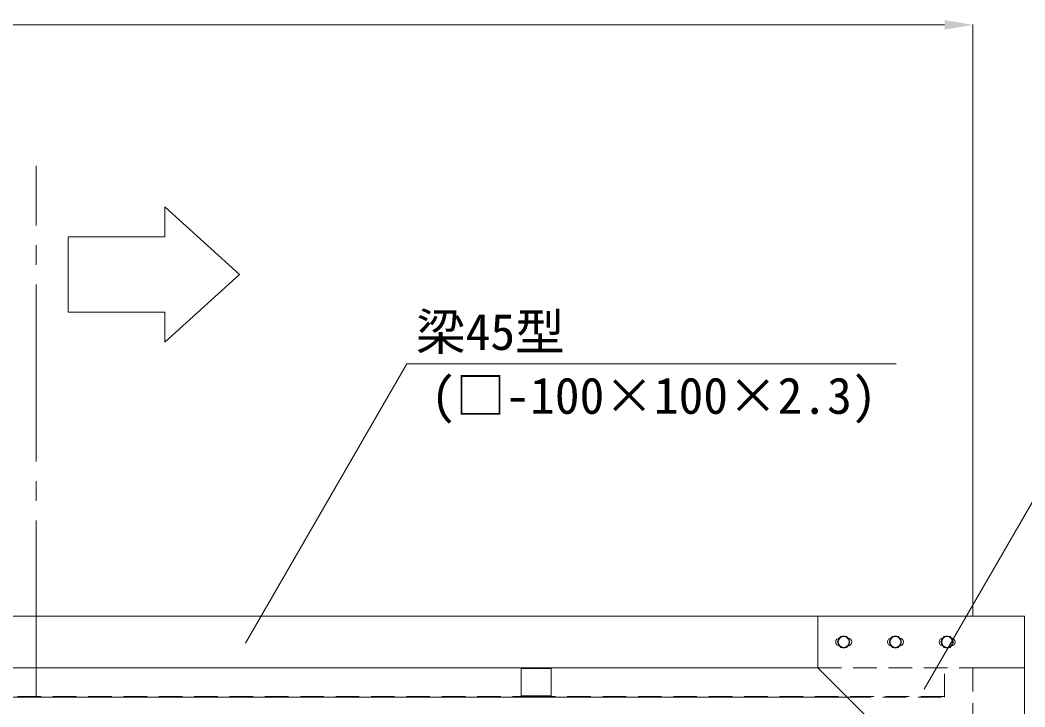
# Model space of a CAD drawing. Units: millimetres, scale not verified. Extents: x -69980 to -49855, y -14438 to 14438.
# Drawn here: x -62873 to -60930, y -6951 to -5623 of the extents above; entities that cross this region are included whole.
import ezdxf
from ezdxf.enums import TextEntityAlignment as Align

# ---------------------------------------------------------------- set-up
doc = ezdxf.new("R2010")
doc.units = ezdxf.units.MM
doc.header["$LTSCALE"] = 38
doc.linetypes.add('CHAIN2', pattern=[12, 9, -1, 1, -1])
doc.linetypes.add('DASHED1', pattern=[1.8, 1.2, -0.6])
for name, color, linetype, lineweight in [('0-6_ﾎﾞﾙﾄ類', 2, 'Continuous', 18), ('0-B_寸法', 3, 'Continuous', 18), ('1-2_通芯', 1, 'CHAIN2', 18), ('1-6_標準柱', 7, 'Continuous', 18), ('1-7_文字', 7, 'Continuous', 18), ('1-9_梁45', 7, 'Continuous', 18)]:
    doc.layers.add(name, color=color, linetype=linetype, lineweight=lineweight)
doc.styles.add('ＭＳ ゴシック', font='')
doc.styles.get('ＭＳ ゴシック').set_extended_font_data('MS Gothic')

msp = doc.modelspace()

# ---------------------------------------------------------------- linework, layer by layer
at = {"layer": '0-6_ﾎﾞﾙﾄ類'}
for points in [[(-61274.15, -6815), (-61268.08, -6825.5), (-61274.15, -6836), (-61286.25, -6836), (-61292.32, -6825.5), (-61286.25, -6815)], [(-61174.15, -6815), (-61168.08, -6825.5), (-61174.15, -6836), (-61186.25, -6836), (-61192.32, -6825.5), (-61186.25, -6815)], [(-61074.15, -6815), (-61068.07, -6825.5), (-61074.15, -6836), (-61086.25, -6836), (-61092.33, -6825.5), (-61086.25, -6815)]]:
    msp.add_lwpolyline(points, close=True, dxfattribs=at)
for centre in [(-61280.2, -6825.5), (-61180.2, -6825.5), (-61080.2, -6825.5)]:
    msp.add_circle(centre, 10.5, dxfattribs=at)
for centre, radius, start, end in [((-61280.2, -6825.5), 11.35, 127.685, 172.315), ((-61280.2, -6825.5), 11, 132.659, 167.341), ((-61280.2, -6825.5), 11.35, 67.685, 112.315), ((-61280.2, -6825.5), 11, 72.659, 107.341), ((-61280.2, -6825.5), 11.35, 7.685, 52.315), ((-61280.2, -6825.5), 11, 12.659, 47.341), ((-61180.2, -6825.5), 11.35, 127.685, 172.315), ((-61180.2, -6825.5), 11, 132.659, 167.341), ((-61180.2, -6825.5), 11.35, 67.685, 112.315), ((-61180.2, -6825.5), 11, 72.659, 107.341), ((-61180.2, -6825.5), 11.35, 7.685, 52.315), ((-61180.2, -6825.5), 11, 12.659, 47.341), ((-61080.2, -6825.5), 11.35, 127.685, 172.315), ((-61080.2, -6825.5), 11, 132.659, 167.341), ((-61080.2, -6825.5), 11.35, 67.685, 112.315), ((-61080.2, -6825.5), 11, 72.659, 107.341), ((-61080.2, -6825.5), 11.35, 7.685, 52.315), ((-61080.2, -6825.5), 11, 12.659, 47.341), ((-61280.2, -6825.5), 11.35, 187.685, 232.315), ((-61280.2, -6825.5), 11, 192.659, 227.341), ((-61280.2, -6825.5), 11.35, 247.685, 292.315), ((-61280.2, -6825.5), 11, 252.659, 287.341), ((-61280.2, -6825.5), 11.35, 307.685, 352.315), ((-61280.2, -6825.5), 11, 312.659, 347.341), ((-61180.2, -6825.5), 11.35, 187.685, 232.315), ((-61180.2, -6825.5), 11, 192.659, 227.341), ((-61180.2, -6825.5), 11.35, 247.685, 292.315), ((-61180.2, -6825.5), 11, 252.659, 287.341), ((-61180.2, -6825.5), 11.35, 307.685, 352.315), ((-61180.2, -6825.5), 11, 312.659, 347.341), ((-61080.2, -6825.5), 11.35, 187.685, 232.315), ((-61080.2, -6825.5), 11, 192.659, 227.341), ((-61080.2, -6825.5), 11.35, 247.685, 292.315), ((-61080.2, -6825.5), 11, 252.659, 287.341), ((-61080.2, -6825.5), 11.35, 307.685, 352.315), ((-61080.2, -6825.5), 11, 312.659, 347.341)]:
    msp.add_arc(centre, radius, start, end, dxfattribs=at)
at = {"layer": '0-B_寸法'}
for p, q in [((-65475.2, -5632.5), (-61085.2, -5632.5)), ((-61030.2, -6774.5), (-61030.2, -5631.5))]:
    msp.add_line(p, q, dxfattribs=at)
at = {"layer": '0-B_寸法', "color": 91}
msp.add_solid([(-61085.2, -5623.33), (-61030.2, -5632.5), (-61085.2, -5641.68)], dxfattribs=at)
at = {"layer": '1-2_通芯'}
msp.add_line((-62842.2, -6932.5), (-62842.2, -5904.93), dxfattribs=at)
at = {"layer": '1-6_標準柱', "color": 4, "linetype": 'DASHED1', "lineweight": 9}
for q in [(-61030.2, -7175.5), (-60930.2, -6875.5)]:
    msp.add_line((-61030.2, -6875.5), q, dxfattribs=at)
at = {"layer": '1-6_標準柱'}
msp.add_lwpolyline([(-61330.2, -6775.5), (-60930.2, -6775.5), (-60930.2, -7175.5), (-61030.2, -7175.5), (-61330.2, -6875.5)], close=True, dxfattribs=at)
for centre, start, end in [((-61288.2, -6825.5), 90.358, 269.642), ((-61272.2, -6825.5), 270.358, 89.642), ((-61188.2, -6825.5), 90.358, 269.642), ((-61172.2, -6825.5), 270.358, 89.642), ((-61088.2, -6825.5), 90.358, 269.642), ((-61072.2, -6825.5), 270.358, 89.642)]:
    msp.add_arc(centre, 7.5, start, end, dxfattribs=at)
at = {"layer": '1-7_文字'}
for p, q in [((-61124.43, -6916.7), (-60530.2, -5887.5)), ((-62436.97, -6828), (-62124.92, -6287.5)), ((-62124.92, -6287.5), (-62099.97, -6287.5)), ((-62099.97, -6287.5), (-61178.95, -6287.5))]:
    msp.add_line(p, q, dxfattribs=at)
msp.add_lwpolyline([(-62449.03, -6115.05), (-62593.45, -5984.28), (-62593.45, -6042.18), (-62780.1, -6042.18), (-62780.1, -6188.18), (-62593.45, -6188.18), (-62593.45, -6246.07)], close=True, dxfattribs=at)
at = {"layer": '1-9_梁45'}
for p, q in [((-65230.2, -6875.5), (-61330.2, -6875.5)), ((-61875.2, -6875.5), (-65230.2, -6875.5)), ((-61846.2, -6877.1), (-61904.2, -6877.1)), ((-61330.2, -6875.5), (-61875.2, -6875.5))]:
    msp.add_line(p, q, dxfattribs=at)
at = {"layer": '1-9_梁45', "color": 4, "linetype": 'DASHED1', "lineweight": 9}
for p, q in [((-61330.2, -6875.5), (-60930.2, -6875.5)), ((-61875.2, -6930.9), (-65475.2, -6930.9)), ((-61085.2, -6930.9), (-61875.2, -6930.9))]:
    msp.add_line(p, q, dxfattribs=at)
at = {"layer": '1-9_梁45'}
for points in [[(-60930.2, -6875.5), (-60930.2, -6775.5), (-65630.2, -6775.5), (-65630.2, -6875.5)], [(-65287.2, -6932.5), (-61875.2, -6932.5), (-61875.2, -6929.5), (-61875.2, -6932.5), (-61273.2, -6932.5)]]:
    msp.add_lwpolyline(points, dxfattribs=at)
msp.add_lwpolyline([(-61904.2, -6929.5), (-61846.2, -6929.5), (-61846.2, -6875.5), (-61904.2, -6875.5)], close=True, dxfattribs=at)
at = {"layer": '1-9_梁45', "color": 4, "linetype": 'DASHED1', "lineweight": 9}
msp.add_lwpolyline([(-61273.2, -6932.5), (-61085.2, -6932.5), (-61085.2, -6875.5)], dxfattribs=at)

# ---------------------------------------------------------------- texts
at = {"layer": '1-7_文字', "style": 'ＭＳ ゴシック'}
for s, p in [('梁45型\u3000\u3000\u3000\u3000\u3000     \u3000\u3000', (-62107.5, -6282.1)), ('(□-100×100×2.3)', (-62078.6, -6405.57))]:
    msp.add_text(s, height=70.38, dxfattribs=at).set_placement(p, align=Align.BOTTOM_LEFT)

doc.saveas('drawing.dxf')
